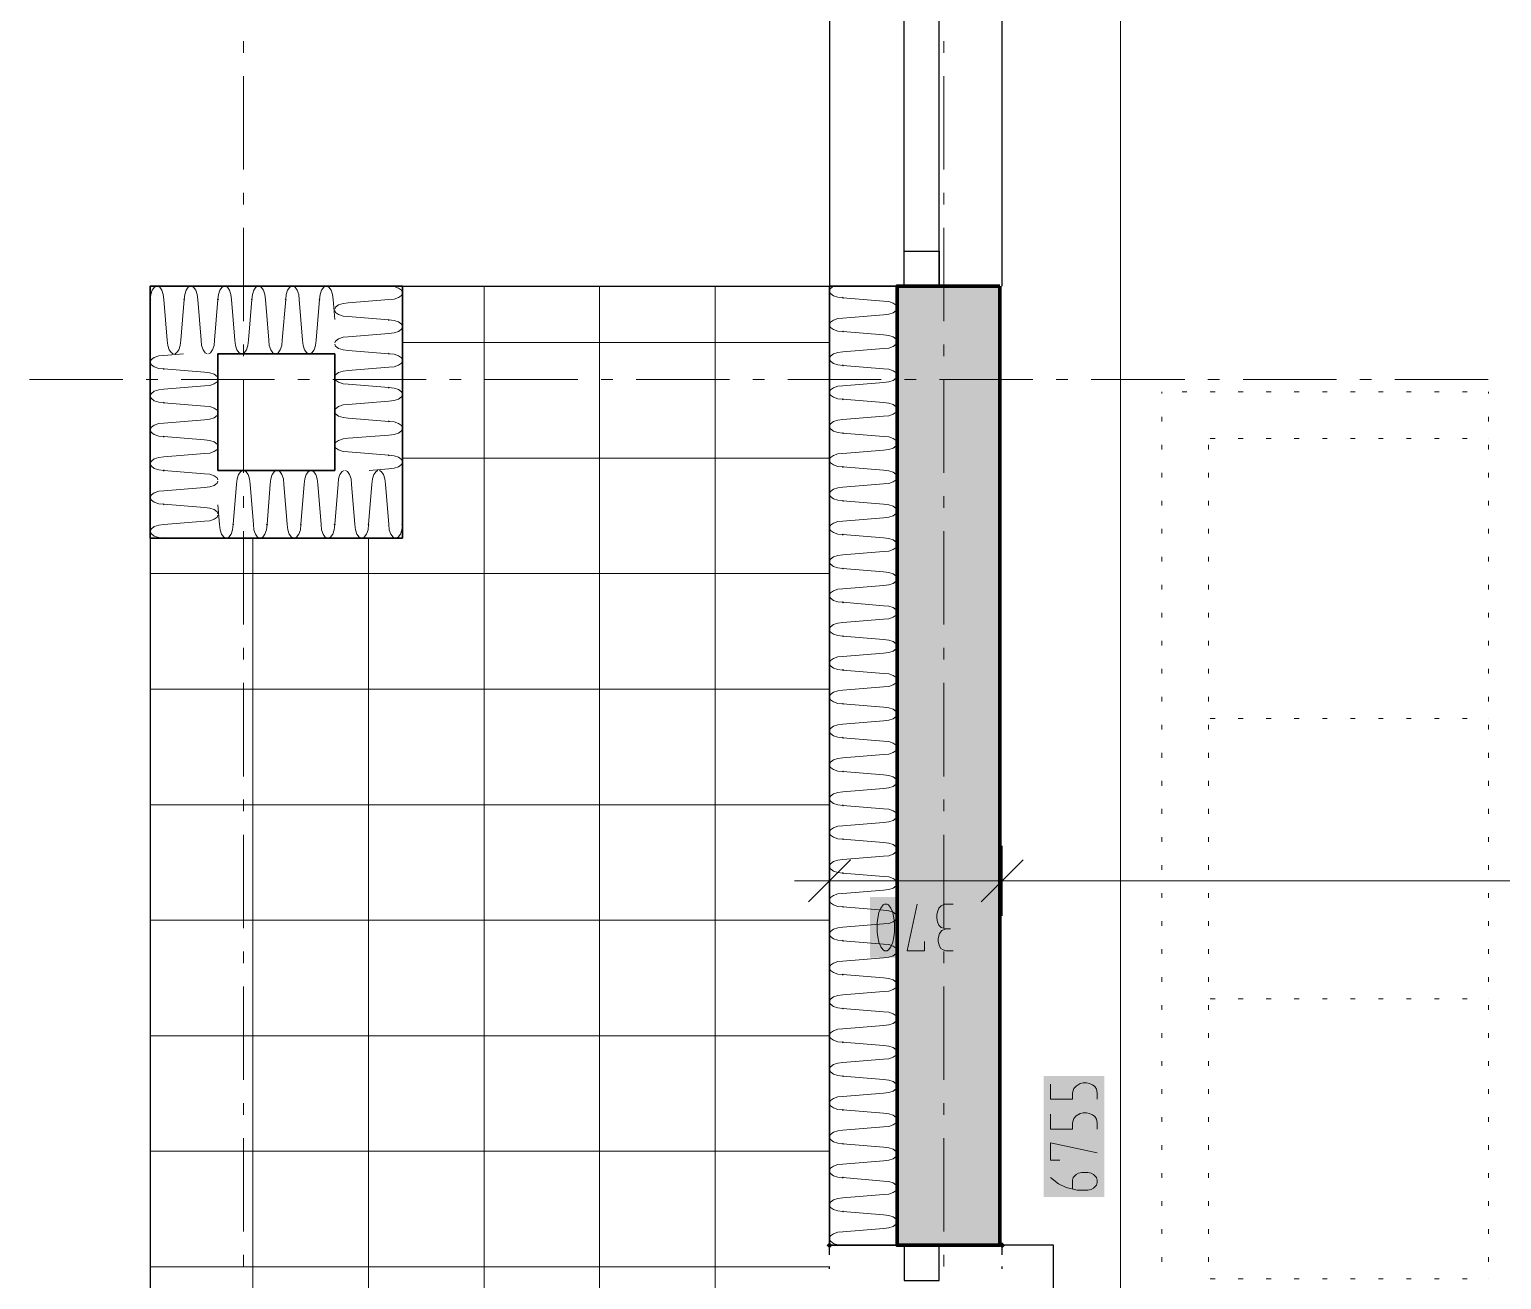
# Model space of a CAD drawing. Header units: millimetres. Extents: x 0 to 594, y 0 to 420.
# Drawn here: x 63.31 to 95.64, y 302.14 to 329.59 of the extents above; entities that cross this region are included whole.
import ezdxf

# ---------------------------------------------------------------- set-up
doc = ezdxf.new("R2010")
doc.units = ezdxf.units.MM
doc.header["$LTSCALE"] = 8
for name, color, linetype in [('PDF_Dvere', 7, 'Continuous'), ('PDF_Koty delkove', 7, 'Continuous'), ('PDF_Nabytek', 7, 'Continuous'), ('PDF_Obecne 0.25', 7, 'Continuous'), ('PDF_Okna', 7, 'Continuous'), ('PDF_Osy hlavni', 7, 'Continuous'), ('PDF_Srafy', 7, 'Continuous'), ('PDF_Steny obvodove nosne', 7, 'Continuous'), ('PDF_Steny sendvic', 7, 'Continuous'), ('PDF_Zatepleni', 7, 'Continuous')]:
    doc.layers.add(name, color=color, linetype=linetype)

msp = doc.modelspace()

# ---------------------------------------------------------------- linework, layer by layer
at = {"layer": 'PDF_Dvere', "lineweight": 25}
msp.add_lwpolyline([(82.52, 302.887), (82.52, 302.118), (83.289, 302.118), (83.289, 302.887)], close=True, dxfattribs=at)
at = {"layer": 'PDF_Koty delkove', "lineweight": 18}
for points in [[(87.275, 139.093), (87.275, 149.435), (87.275, 181.374), (87.275, 182.86), (87.275, 194.494), (87.275, 195.621), (87.275, 217.197), (87.275, 218.684), (87.275, 263.219), (87.275, 265.833), (87.275, 267.217), (87.275, 336.455), (87.275, 340.35)], [(80.88, 311.662), (80.88, 310.893), (80.88, 310.124)], [(84.672, 311.662), (84.672, 310.893), (84.672, 310.124)], [(81.341, 311.354), (80.419, 310.432)], [(85.134, 311.354), (84.211, 310.432)], [(80.88, 310.893), (80.111, 310.893)], [(156.063, 310.893), (142.567, 310.893), (139.942, 310.893), (128.081, 310.893), (121.418, 310.893), (119.932, 310.893), (84.672, 310.893), (80.88, 310.893)], [(81.927, 309.969), (81.927, 309.764), (81.941, 309.663), (81.968, 309.543), (82.009, 309.44), (82.063, 309.372), (82.091, 309.355), (82.146, 309.355), (82.174, 309.372), (82.228, 309.44), (82.269, 309.543), (82.297, 309.663), (82.311, 309.764), (82.311, 309.969), (82.297, 310.072), (82.269, 310.192), (82.228, 310.294), (82.174, 310.363), (82.146, 310.38), (82.091, 310.38), (82.063, 310.363), (82.009, 310.294), (81.968, 310.192), (81.941, 310.072), (81.927, 309.969)], [(82.968, 309.559), (82.968, 309.355), (82.584, 309.355), (82.803, 310.38)], [(83.597, 310.38), (83.405, 310.38), (83.337, 310.345), (83.282, 310.294), (83.255, 310.209), (83.241, 310.141), (83.241, 310.072), (83.255, 309.987), (83.282, 309.919), (83.337, 309.868), (83.433, 309.833)], [(83.597, 309.355), (83.433, 309.355), (83.378, 309.372), (83.323, 309.407), (83.295, 309.458), (83.268, 309.559), (83.268, 309.628), (83.295, 309.731), (83.35, 309.799), (83.433, 309.833), (83.542, 309.833)], [(85.737, 306.098), (86.215, 306.098), (86.215, 306.235), (86.25, 306.33), (86.301, 306.385), (86.386, 306.44), (86.454, 306.454), (86.522, 306.454), (86.591, 306.44), (86.659, 306.413), (86.71, 306.372), (86.745, 306.317), (86.762, 306.235), (86.762, 306.098)], [(85.737, 306.427), (85.737, 306.098)], [(85.737, 305.77), (85.737, 305.441), (86.215, 305.441), (86.215, 305.578), (86.25, 305.673), (86.301, 305.728), (86.386, 305.783), (86.454, 305.797), (86.522, 305.797), (86.591, 305.783), (86.659, 305.756), (86.71, 305.714), (86.745, 305.66), (86.762, 305.578), (86.762, 305.441)], [(85.941, 304.756), (85.737, 304.756), (85.737, 305.14), (86.762, 304.921)], [(86.215, 304.127), (86.215, 304.318), (86.232, 304.373), (86.266, 304.414), (86.301, 304.441), (86.351, 304.469), (86.42, 304.483), (86.556, 304.483), (86.625, 304.469), (86.676, 304.441), (86.71, 304.414), (86.745, 304.373), (86.762, 304.318), (86.762, 304.264), (86.745, 304.209), (86.71, 304.168), (86.676, 304.141), (86.625, 304.113), (86.556, 304.099), (86.317, 304.099), (86.079, 304.154), (85.907, 304.236), (85.737, 304.373)]]:
    msp.add_lwpolyline(points, dxfattribs=at)
at = {"layer": 'PDF_Koty delkove', "color": 7, "lineweight": 18, "true_color": 0xffffff, "transparency": 33554559}
for points in [[(83.779, 310.534), (81.774, 310.534), (83.779, 309.202), (81.774, 309.202)], [(86.916, 303.945), (86.916, 306.607), (85.583, 303.945), (85.583, 306.607)]]:
    msp.add_solid(points, dxfattribs=at)
at = {"layer": 'PDF_Nabytek', "lineweight": 13}
for points in [[(88.18, 321.628), (88.18, 321.628)], [(88.18, 321.59), (88.18, 321.628)], [(88.18, 321.628), (88.18, 321.628)], [(88.732, 321.628), (88.629, 321.628)], [(89.347, 321.628), (89.244, 321.628)], [(89.962, 321.628), (89.859, 321.628)], [(90.577, 321.628), (90.474, 321.628)], [(91.192, 321.628), (91.089, 321.628)], [(91.807, 321.628), (91.704, 321.628)], [(92.422, 321.628), (92.319, 321.628)], [(93.037, 321.628), (92.934, 321.628)], [(93.652, 321.628), (93.549, 321.628)], [(94.267, 321.628), (94.164, 321.628)], [(94.882, 321.628), (94.779, 321.628)], [(95.355, 321.59), (95.355, 321.628)], [(95.355, 321.628), (95.355, 321.628)], [(95.355, 321.628), (95.355, 321.628)], [(88.18, 320.975), (88.18, 321.078)], [(95.355, 320.975), (95.355, 321.078)], [(88.18, 320.36), (88.18, 320.463)], [(89.205, 320.603), (89.205, 320.603)], [(89.205, 320.603), (89.205, 320.603)], [(89.205, 320.36), (89.205, 320.463)], [(89.347, 320.603), (89.244, 320.603)], [(89.962, 320.603), (89.859, 320.603)], [(90.577, 320.603), (90.474, 320.603)], [(91.192, 320.603), (91.089, 320.603)], [(91.807, 320.603), (91.704, 320.603)], [(92.422, 320.603), (92.319, 320.603)], [(93.037, 320.603), (92.934, 320.603)], [(93.652, 320.603), (93.549, 320.603)], [(94.267, 320.603), (94.164, 320.603)], [(94.882, 320.603), (94.779, 320.603)], [(95.355, 320.603), (95.355, 320.603)], [(95.355, 320.36), (95.355, 320.463)], [(88.18, 319.745), (88.18, 319.848)], [(89.205, 319.745), (89.205, 319.848)], [(95.355, 319.745), (95.355, 319.848)], [(88.18, 319.13), (88.18, 319.233)], [(89.205, 319.13), (89.205, 319.233)], [(95.355, 319.13), (95.355, 319.233)], [(88.18, 318.515), (88.18, 318.618)], [(89.205, 318.515), (89.205, 318.618)], [(95.355, 318.515), (95.355, 318.618)], [(88.18, 317.9), (88.18, 318.003)], [(89.205, 317.9), (89.205, 318.003)], [(95.355, 317.9), (95.355, 318.003)], [(88.18, 317.285), (88.18, 317.388)], [(89.205, 317.285), (89.205, 317.388)], [(95.355, 317.285), (95.355, 317.388)], [(88.18, 316.67), (88.18, 316.773)], [(89.205, 316.67), (89.205, 316.773)], [(95.355, 316.67), (95.355, 316.773)], [(88.18, 316.055), (88.18, 316.158)], [(89.205, 316.055), (89.205, 316.158)], [(95.355, 316.055), (95.355, 316.158)], [(88.18, 315.44), (88.18, 315.543)], [(89.205, 315.44), (89.205, 315.543)], [(95.355, 315.44), (95.355, 315.543)], [(88.18, 314.825), (88.18, 314.928)], [(89.205, 314.825), (89.205, 314.928)], [(95.355, 314.825), (95.355, 314.928)], [(88.18, 314.21), (88.18, 314.313)], [(89.205, 314.453), (89.205, 314.453)], [(89.205, 314.21), (89.205, 314.313)], [(89.347, 314.453), (89.244, 314.453)], [(89.962, 314.453), (89.859, 314.453)], [(90.577, 314.453), (90.474, 314.453)], [(91.192, 314.453), (91.089, 314.453)], [(91.807, 314.453), (91.704, 314.453)], [(92.422, 314.453), (92.319, 314.453)], [(93.037, 314.453), (92.934, 314.453)], [(93.652, 314.453), (93.549, 314.453)], [(94.267, 314.453), (94.164, 314.453)], [(94.882, 314.453), (94.779, 314.453)], [(95.355, 314.453), (95.355, 314.453)], [(95.355, 314.21), (95.355, 314.313)], [(88.18, 313.595), (88.18, 313.698)], [(89.205, 313.595), (89.205, 313.698)], [(95.355, 313.595), (95.355, 313.698)], [(88.18, 312.98), (88.18, 313.083)], [(89.205, 312.98), (89.205, 313.083)], [(95.355, 312.98), (95.355, 313.083)], [(88.18, 312.365), (88.18, 312.468)], [(89.205, 312.365), (89.205, 312.468)], [(95.355, 312.365), (95.355, 312.468)], [(88.18, 311.75), (88.18, 311.853)], [(89.205, 311.75), (89.205, 311.853)], [(95.355, 311.75), (95.355, 311.853)], [(88.18, 311.135), (88.18, 311.238)], [(89.205, 311.135), (89.205, 311.238)], [(95.355, 311.135), (95.355, 311.238)], [(88.18, 310.52), (88.18, 310.623)], [(89.205, 310.52), (89.205, 310.623)], [(95.355, 310.52), (95.355, 310.623)], [(88.18, 309.905), (88.18, 310.008)], [(89.205, 309.905), (89.205, 310.008)], [(95.355, 309.905), (95.355, 310.008)], [(88.18, 309.29), (88.18, 309.393)], [(89.205, 309.29), (89.205, 309.393)], [(95.355, 309.29), (95.355, 309.393)], [(88.18, 308.675), (88.18, 308.778)], [(89.205, 308.675), (89.205, 308.778)], [(95.355, 308.675), (95.355, 308.778)], [(88.18, 308.06), (88.18, 308.163)], [(89.205, 308.303), (89.205, 308.303)], [(89.205, 308.06), (89.205, 308.163)], [(89.347, 308.303), (89.244, 308.303)], [(89.962, 308.303), (89.859, 308.303)], [(90.577, 308.303), (90.474, 308.303)], [(91.192, 308.303), (91.089, 308.303)], [(91.807, 308.303), (91.704, 308.303)], [(92.422, 308.303), (92.319, 308.303)], [(93.037, 308.303), (92.934, 308.303)], [(93.652, 308.303), (93.549, 308.303)], [(94.267, 308.303), (94.164, 308.303)], [(94.882, 308.303), (94.779, 308.303)], [(95.355, 308.303), (95.355, 308.303)], [(95.355, 308.06), (95.355, 308.163)], [(88.18, 307.445), (88.18, 307.548)], [(89.205, 307.445), (89.205, 307.548)], [(95.355, 307.445), (95.355, 307.548)], [(88.18, 306.83), (88.18, 306.933)], [(89.205, 306.83), (89.205, 306.933)], [(95.355, 306.83), (95.355, 306.933)], [(88.18, 306.215), (88.18, 306.318)], [(89.205, 306.215), (89.205, 306.318)], [(95.355, 306.215), (95.355, 306.318)], [(88.18, 305.6), (88.18, 305.703)], [(89.205, 305.6), (89.205, 305.703)], [(95.355, 305.6), (95.355, 305.703)], [(88.18, 304.985), (88.18, 305.088)], [(89.205, 304.985), (89.205, 305.088)], [(95.355, 304.985), (95.355, 305.088)], [(88.18, 304.37), (88.18, 304.473)], [(89.205, 304.37), (89.205, 304.473)], [(95.355, 304.37), (95.355, 304.473)], [(88.18, 303.755), (88.18, 303.858)], [(89.205, 303.755), (89.205, 303.858)], [(95.355, 303.755), (95.355, 303.858)], [(88.18, 303.14), (88.18, 303.243)], [(89.205, 303.14), (89.205, 303.243)], [(95.355, 303.14), (95.355, 303.243)], [(88.18, 302.525), (88.18, 302.628)], [(89.205, 302.525), (89.205, 302.628)], [(95.355, 302.525), (95.355, 302.628)], [(89.205, 302.153), (89.205, 302.153)], [(89.205, 302.153), (89.205, 302.153)], [(89.347, 302.153), (89.244, 302.153)], [(89.962, 302.153), (89.859, 302.153)], [(90.577, 302.153), (90.474, 302.153)], [(91.192, 302.153), (91.089, 302.153)], [(91.807, 302.153), (91.704, 302.153)], [(92.422, 302.153), (92.319, 302.153)], [(93.037, 302.153), (92.934, 302.153)], [(93.652, 302.153), (93.549, 302.153)], [(94.267, 302.153), (94.164, 302.153)], [(94.882, 302.153), (94.779, 302.153)], [(95.355, 302.153), (95.355, 302.153)]]:
    msp.add_lwpolyline(points, dxfattribs=at)
at = {"layer": 'PDF_Obecne 0.25', "lineweight": 25}
for points in [[(71.501, 323.95), (80.88, 323.95)], [(65.966, 318.415), (65.966, 267.114)], [(84.672, 292.637), (85.8, 292.637), (85.8, 302.887), (84.672, 302.887)]]:
    msp.add_lwpolyline(points, dxfattribs=at)
at = {"layer": 'PDF_Okna', "lineweight": 25}
for points in [[(80.88, 334.2), (80.88, 323.95)], [(82.52, 323.95), (82.52, 334.2)], [(83.289, 323.95), (83.289, 334.2)], [(84.672, 323.95), (84.672, 334.2)]]:
    msp.add_lwpolyline(points, dxfattribs=at)
msp.add_lwpolyline([(82.52, 323.95), (82.52, 324.719), (83.289, 324.719), (83.289, 323.95)], close=True, dxfattribs=at)
at = {"layer": 'PDF_Osy hlavni', "lineweight": 18}
for points in [[(68.016, 329.073), (68.016, 329.329)], [(83.391, 329.329), (83.391, 329.073), (83.391, 329.329)], [(68.016, 326.51), (68.016, 328.56)], [(83.391, 328.56), (83.391, 326.51), (83.391, 328.56)], [(68.016, 325.742), (68.016, 325.998)], [(83.391, 325.998), (83.391, 325.742), (83.391, 325.998)], [(68.016, 323.179), (68.016, 325.229)], [(83.391, 325.229), (83.391, 323.179), (83.391, 325.229)], [(68.016, 322.41), (68.016, 322.667)], [(83.391, 322.667), (83.391, 322.41), (83.391, 322.667)], [(65.362, 321.9), (63.312, 321.9)], [(66.131, 321.9), (65.875, 321.9)], [(68.693, 321.9), (66.643, 321.9)], [(68.016, 319.848), (68.016, 321.898)], [(69.462, 321.9), (69.206, 321.9)], [(72.025, 321.9), (69.975, 321.9)], [(72.793, 321.9), (72.537, 321.9)], [(75.356, 321.9), (73.306, 321.9)], [(76.125, 321.9), (75.868, 321.9)], [(78.687, 321.9), (76.637, 321.9)], [(79.456, 321.9), (79.2, 321.9)], [(82.018, 321.9), (79.968, 321.9)], [(82.787, 321.9), (82.531, 321.9)], [(85.349, 321.9), (83.299, 321.9)], [(83.391, 321.898), (83.391, 319.848), (83.391, 321.898)], [(86.118, 321.9), (85.862, 321.9)], [(88.681, 321.9), (86.631, 321.9)], [(89.449, 321.9), (89.193, 321.9)], [(92.012, 321.9), (89.962, 321.9)], [(92.781, 321.9), (92.524, 321.9)], [(95.343, 321.9), (93.293, 321.9)], [(68.016, 319.079), (68.016, 319.335)], [(83.391, 319.335), (83.391, 319.079), (83.391, 319.335)], [(68.016, 316.517), (68.016, 318.567)], [(83.391, 318.567), (83.391, 316.517), (83.391, 318.567)], [(68.016, 315.748), (68.016, 316.004)], [(83.391, 316.004), (83.391, 315.748), (83.391, 316.004)], [(68.016, 313.185), (68.016, 315.235)], [(83.391, 315.235), (83.391, 313.185), (83.391, 315.235)], [(68.016, 312.417), (68.016, 312.673)], [(83.391, 312.673), (83.391, 312.417), (83.391, 312.673)], [(68.016, 309.854), (68.016, 311.904)], [(83.391, 311.904), (83.391, 309.854), (83.391, 311.904)], [(68.016, 309.085), (68.016, 309.342)], [(83.391, 309.342), (83.391, 309.085), (83.391, 309.342)], [(68.016, 306.523), (68.016, 308.573)], [(83.391, 308.573), (83.391, 306.523), (83.391, 308.573)], [(68.016, 305.754), (68.016, 306.01)], [(83.391, 306.01), (83.391, 305.754), (83.391, 306.01)], [(68.016, 303.192), (68.016, 305.242)], [(83.391, 305.242), (83.391, 303.192), (83.391, 305.242)], [(68.016, 302.423), (68.016, 302.679)], [(83.391, 302.423), (83.391, 302.679), (83.391, 302.423)]]:
    msp.add_lwpolyline(points, dxfattribs=at)
at = {"layer": 'PDF_Srafy', "lineweight": 9}
for points in [[(73.295, 323.95), (73.295, 322.71), (73.295, 317.637), (73.295, 312.563), (73.295, 307.49), (73.295, 302.417), (73.295, 297.343), (73.295, 292.27), (73.295, 287.196), (73.295, 282.123), (73.295, 277.049), (73.295, 271.976)], [(75.831, 323.95), (75.831, 320.174), (75.831, 315.1), (75.831, 310.027), (75.831, 304.953), (75.831, 299.88), (75.831, 294.806), (75.831, 289.733), (75.831, 284.66), (75.831, 279.586), (75.831, 274.513), (75.831, 269.439), (75.831, 267.114)], [(78.368, 323.95), (78.368, 322.71), (78.368, 317.637)], [(80.88, 322.71), (78.368, 322.71), (73.295, 322.71), (71.501, 322.71)], [(80.88, 320.174), (75.831, 320.174), (71.501, 320.174)], [(68.221, 318.415), (68.221, 317.637), (68.221, 312.563), (68.221, 307.49), (68.221, 302.417), (68.221, 297.343), (68.221, 292.27), (68.221, 287.196), (68.221, 282.123), (68.221, 277.049)], [(70.758, 318.415), (70.758, 315.1), (70.758, 310.027), (70.758, 304.953), (70.758, 299.88), (70.758, 294.806), (70.758, 289.733), (70.758, 284.66), (70.758, 279.586), (70.758, 274.513)], [(80.88, 317.637), (78.368, 317.637), (73.295, 317.637), (68.221, 317.637), (65.966, 317.637)], [(78.368, 317.637), (78.368, 312.563), (78.368, 307.49), (78.368, 302.417), (78.368, 297.343), (78.368, 292.27), (78.368, 287.196), (78.368, 282.123), (78.368, 277.049), (78.368, 271.976), (78.368, 267.114)], [(80.88, 315.1), (75.831, 315.1), (70.758, 315.1), (65.966, 315.1)], [(68.221, 312.563), (65.966, 312.563)], [(80.88, 312.563), (78.368, 312.563), (73.295, 312.563), (68.221, 312.563)], [(80.88, 310.027), (75.831, 310.027), (70.758, 310.027), (65.966, 310.027)], [(68.221, 307.49), (65.966, 307.49)], [(80.88, 307.49), (78.368, 307.49), (73.295, 307.49), (68.221, 307.49)], [(70.758, 304.953), (65.966, 304.953)], [(80.88, 304.953), (75.831, 304.953), (70.758, 304.953)], [(73.295, 302.417), (68.221, 302.417), (65.966, 302.417)], [(80.88, 302.417), (78.368, 302.417), (73.295, 302.417)]]:
    msp.add_lwpolyline(points, dxfattribs=at)
at = {"layer": 'PDF_Steny obvodove nosne', "lineweight": 70}
msp.add_lwpolyline([(84.621, 323.95), (83.289, 323.95), (82.52, 323.95), (82.366, 323.95), (82.366, 302.887), (82.52, 302.887), (83.289, 302.887), (84.621, 302.887), (84.621, 323.95)], dxfattribs=at)
at = {"layer": 'PDF_Steny obvodove nosne', "color": 9, "lineweight": 9, "true_color": 0xc0c0c0, "transparency": 33554559}
msp.add_solid([(84.621, 302.887), (84.621, 323.95), (82.366, 302.887), (82.366, 323.95)], dxfattribs=at)
at = {"layer": 'PDF_Steny sendvic', "lineweight": 25}
for points in [[(80.88, 302.679), (80.88, 302.887)], [(84.672, 302.679), (84.672, 302.887)], [(80.88, 302.372), (80.88, 302.423)], [(84.672, 302.372), (84.672, 302.423)]]:
    msp.add_lwpolyline(points, dxfattribs=at)
at = {"layer": 'PDF_Steny sendvic', "lineweight": 25, "transparency": 33554559}
for points in [[(80.88, 302.823), (80.816, 302.887), (80.944, 302.887), (80.88, 302.951)], [(84.672, 302.823), (84.608, 302.887), (84.736, 302.887), (84.672, 302.951)]]:
    msp.add_solid(points, dxfattribs=at)
at = {"layer": 'PDF_Zatepleni', "lineweight": 9}
for points in [[(66.115, 323.95), (66.058, 323.928), (66.01, 323.863), (65.978, 323.767), (65.966, 323.653)], [(66.471, 322.464), (66.429, 322.485), (66.381, 322.55), (66.348, 322.647), (66.337, 322.761), (66.263, 323.653), (66.252, 323.767), (66.22, 323.863), (66.172, 323.928), (66.115, 323.95)], [(66.502, 322.464), (66.544, 322.485), (66.592, 322.55), (66.624, 322.647), (66.636, 322.761), (66.709, 323.653), (66.721, 323.767), (66.753, 323.863), (66.801, 323.928), (66.858, 323.95)], [(67.007, 323.653), (66.995, 323.767), (66.963, 323.863), (66.915, 323.928), (66.858, 323.95)], [(67.379, 322.761), (67.452, 323.653), (67.464, 323.767), (67.496, 323.863), (67.544, 323.928), (67.601, 323.95)], [(67.75, 323.653), (67.738, 323.767), (67.706, 323.863), (67.658, 323.928), (67.601, 323.95)], [(68.122, 322.761), (68.196, 323.653), (68.207, 323.767), (68.239, 323.863), (68.287, 323.928), (68.344, 323.95)], [(68.493, 323.653), (68.482, 323.767), (68.449, 323.863), (68.401, 323.928), (68.344, 323.95)], [(68.865, 322.761), (68.939, 323.653), (68.95, 323.767), (68.982, 323.863), (69.03, 323.928), (69.087, 323.95)], [(69.236, 323.653), (69.225, 323.767), (69.192, 323.863), (69.144, 323.928), (69.087, 323.95)], [(69.608, 322.761), (69.682, 323.653), (69.693, 323.767), (69.725, 323.863), (69.774, 323.928), (69.83, 323.95)], [(69.979, 323.653), (69.968, 323.767), (69.936, 323.863), (69.887, 323.928), (69.83, 323.95)], [(70.015, 323.446), (70.036, 323.487), (70.101, 323.536), (70.198, 323.568), (70.312, 323.579), (71.204, 323.653), (71.318, 323.664), (71.414, 323.696), (71.479, 323.745), (71.501, 323.802), (71.479, 323.858), (71.414, 323.907), (71.318, 323.939), (71.204, 323.95)], [(80.974, 323.95), (80.967, 323.948), (80.902, 323.899), (80.88, 323.843)], [(67.007, 323.653), (67.08, 322.761)], [(67.75, 323.653), (67.823, 322.761)], [(68.493, 323.653), (68.566, 322.761)], [(69.236, 323.653), (69.31, 322.761)], [(69.979, 323.653), (70.015, 323.218)], [(80.88, 323.843), (80.902, 323.786), (80.967, 323.737), (81.063, 323.705), (81.177, 323.694)], [(82.069, 323.62), (81.177, 323.694)], [(82.069, 323.62), (82.069, 323.62)], [(82.366, 323.487), (82.345, 323.528), (82.28, 323.577), (82.183, 323.609), (82.069, 323.62)], [(70.015, 322.702), (70.036, 322.744), (70.101, 322.792), (70.198, 322.825), (70.312, 322.836), (71.204, 322.91), (71.318, 322.921), (71.414, 322.953), (71.479, 323.002), (71.501, 323.058), (71.479, 323.115), (71.414, 323.164), (71.318, 323.196), (71.204, 323.207), (70.312, 323.281), (70.198, 323.292), (70.101, 323.324), (70.036, 323.373), (70.015, 323.414)], [(70.312, 323.281), (70.312, 323.281)], [(81.177, 323.248), (82.069, 323.322)], [(82.069, 323.322), (82.183, 323.333), (82.28, 323.365), (82.345, 323.414), (82.366, 323.455)], [(81.177, 323.248), (81.063, 323.237), (80.967, 323.205), (80.902, 323.156), (80.88, 323.099)], [(80.88, 323.099), (80.902, 323.043), (80.967, 322.994), (81.063, 322.962), (81.177, 322.951)], [(66.636, 322.761), (66.636, 322.761)], [(67.08, 322.761), (67.092, 322.647), (67.124, 322.55), (67.172, 322.485), (67.214, 322.464)], [(67.335, 322.55), (67.368, 322.647), (67.379, 322.761)], [(67.379, 322.761), (67.379, 322.761)], [(67.823, 322.761), (67.835, 322.647), (67.867, 322.55), (67.915, 322.485), (67.957, 322.464)], [(67.988, 322.464), (68.03, 322.485), (68.078, 322.55), (68.111, 322.647), (68.122, 322.761)], [(68.122, 322.761), (68.122, 322.761)], [(68.566, 322.761), (68.578, 322.647), (68.61, 322.55), (68.659, 322.485), (68.7, 322.464)], [(68.731, 322.464), (68.773, 322.485), (68.821, 322.55), (68.854, 322.647), (68.865, 322.761)], [(68.865, 322.761), (68.865, 322.761)], [(69.31, 322.761), (69.321, 322.647), (69.353, 322.55), (69.402, 322.485), (69.443, 322.464)], [(69.475, 322.464), (69.516, 322.485), (69.565, 322.55), (69.597, 322.647), (69.608, 322.761)], [(69.608, 322.761), (69.608, 322.761)], [(70.015, 322.671), (70.036, 322.63), (70.101, 322.581), (70.198, 322.549), (70.312, 322.538), (71.204, 322.464), (71.318, 322.453), (71.414, 322.42), (71.479, 322.372), (71.501, 322.315), (71.479, 322.258), (71.414, 322.21), (71.318, 322.178), (71.204, 322.167), (70.312, 322.093), (70.198, 322.082), (70.101, 322.049), (70.036, 322.001), (70.015, 321.959)], [(82.069, 322.877), (81.177, 322.951)], [(82.069, 322.877), (82.069, 322.877)], [(82.366, 322.744), (82.345, 322.785), (82.28, 322.834), (82.183, 322.866), (82.069, 322.877)], [(82.069, 322.579), (82.183, 322.59), (82.28, 322.622), (82.345, 322.671), (82.366, 322.712)], [(66.698, 322.464), (66.263, 322.428), (66.15, 322.417), (66.053, 322.385), (65.989, 322.336), (65.966, 322.279), (65.989, 322.223), (66.053, 322.174), (66.15, 322.142), (66.263, 322.131), (67.155, 322.057)], [(67.245, 322.464), (67.287, 322.485), (67.335, 322.55)], [(70.312, 322.538), (70.312, 322.538)], [(81.177, 322.505), (81.063, 322.494), (80.967, 322.461), (80.902, 322.413), (80.88, 322.356)], [(80.88, 322.356), (80.902, 322.299), (80.967, 322.251), (81.063, 322.219), (81.177, 322.208)], [(81.177, 322.505), (82.069, 322.579)], [(67.155, 322.057), (67.155, 322.057)], [(67.452, 321.923), (67.431, 321.965), (67.366, 322.013), (67.27, 322.046), (67.155, 322.057)], [(82.069, 322.134), (81.177, 322.208)], [(82.069, 322.134), (82.069, 322.134)], [(82.345, 322.042), (82.28, 322.09), (82.183, 322.123), (82.069, 322.134)], [(82.366, 322), (82.345, 322.042)], [(67.452, 321.892), (67.431, 321.851), (67.366, 321.802), (67.27, 321.77), (67.155, 321.758), (66.263, 321.685), (66.15, 321.674), (66.053, 321.641), (65.989, 321.593), (65.966, 321.536), (65.989, 321.479), (66.053, 321.431), (66.15, 321.399), (66.263, 321.388), (67.155, 321.314)], [(70.015, 321.216), (70.036, 321.258), (70.101, 321.306), (70.198, 321.339), (70.312, 321.35), (71.204, 321.424), (71.318, 321.435), (71.414, 321.467), (71.479, 321.515), (71.501, 321.572), (71.479, 321.629), (71.414, 321.677), (71.318, 321.71), (71.204, 321.721), (70.312, 321.794), (70.198, 321.806), (70.101, 321.838), (70.036, 321.887), (70.015, 321.928)], [(70.312, 321.794), (70.312, 321.794)], [(81.177, 321.762), (81.063, 321.751), (80.967, 321.718), (80.902, 321.67), (80.88, 321.613)], [(81.177, 321.762), (82.069, 321.835)], [(82.069, 321.835), (82.183, 321.847), (82.28, 321.879), (82.345, 321.928), (82.366, 321.969)], [(80.88, 321.613), (80.902, 321.556), (80.967, 321.508)], [(80.967, 321.508), (81.063, 321.476), (81.177, 321.465)], [(82.069, 321.391), (81.177, 321.465)], [(82.069, 321.391), (82.069, 321.391)], [(82.366, 321.257), (82.345, 321.299), (82.28, 321.347), (82.183, 321.38), (82.069, 321.391)], [(67.452, 321.149), (67.431, 321.108), (67.366, 321.059), (67.27, 321.027), (67.155, 321.015), (66.263, 320.942), (66.15, 320.931), (66.053, 320.898), (65.989, 320.85), (65.966, 320.793), (65.989, 320.736), (66.053, 320.688), (66.15, 320.656), (66.263, 320.645), (67.155, 320.571)], [(67.155, 321.314), (67.155, 321.314)], [(67.452, 321.18), (67.431, 321.222), (67.366, 321.27), (67.27, 321.303), (67.155, 321.314)], [(70.015, 320.473), (70.036, 320.515), (70.101, 320.563), (70.198, 320.595), (70.312, 320.607), (71.204, 320.68), (71.318, 320.692), (71.414, 320.724), (71.479, 320.772), (71.501, 320.829), (71.479, 320.886), (71.414, 320.934), (71.318, 320.966), (71.204, 320.978), (70.312, 321.051), (70.198, 321.063), (70.101, 321.095), (70.036, 321.143), (70.015, 321.185)], [(70.312, 321.051), (70.312, 321.051)], [(81.177, 321.019), (81.063, 321.007), (80.967, 320.975), (80.902, 320.927), (80.88, 320.87)], [(81.177, 321.019), (82.069, 321.092)], [(82.069, 321.092), (82.183, 321.104), (82.28, 321.136), (82.345, 321.184), (82.366, 321.226)], [(80.88, 320.87), (80.902, 320.813), (80.967, 320.765), (81.063, 320.733), (81.177, 320.721)], [(82.069, 320.648), (81.177, 320.721)], [(67.452, 320.406), (67.431, 320.364), (67.366, 320.316), (67.27, 320.284), (67.155, 320.272), (66.263, 320.199), (66.15, 320.187), (66.053, 320.155), (65.989, 320.107), (65.966, 320.05), (65.966, 320.05), (65.989, 319.993), (66.053, 319.945), (66.15, 319.913), (66.263, 319.901), (67.155, 319.828)], [(67.155, 320.571), (67.155, 320.571)], [(67.452, 320.437), (67.431, 320.479), (67.366, 320.527), (67.27, 320.56), (67.155, 320.571)], [(70.769, 319.901), (71.204, 319.937), (71.318, 319.949), (71.414, 319.981), (71.479, 320.029), (71.501, 320.086), (71.479, 320.143), (71.414, 320.191), (71.318, 320.223), (71.204, 320.235), (70.312, 320.308), (70.198, 320.32), (70.101, 320.352), (70.036, 320.4), (70.015, 320.442)], [(82.069, 320.648), (82.069, 320.648)], [(82.366, 320.514), (82.345, 320.556), (82.28, 320.604), (82.183, 320.637), (82.069, 320.648)], [(82.069, 320.349), (82.183, 320.361), (82.28, 320.393), (82.345, 320.441), (82.366, 320.483)], [(70.312, 320.308), (70.312, 320.308)], [(81.177, 320.276), (81.063, 320.264), (80.967, 320.232), (80.902, 320.184), (80.88, 320.127)], [(80.88, 320.127), (80.902, 320.07), (80.967, 320.022), (81.063, 319.99), (81.177, 319.978)], [(81.177, 320.276), (82.069, 320.349)], [(67.155, 319.828), (67.155, 319.828)], [(67.452, 319.694), (67.431, 319.736), (67.366, 319.784), (67.27, 319.817), (67.155, 319.828)], [(67.993, 319.901), (67.951, 319.88), (67.903, 319.815), (67.871, 319.719), (67.859, 319.604)], [(68.158, 319.604), (68.147, 319.719), (68.114, 319.815), (68.066, 319.88), (68.024, 319.901)], [(68.736, 319.901), (68.694, 319.88), (68.646, 319.815), (68.614, 319.719), (68.602, 319.604)], [(68.901, 319.604), (68.89, 319.719), (68.857, 319.815), (68.809, 319.88), (68.767, 319.901)], [(69.479, 319.901), (69.438, 319.88), (69.389, 319.815), (69.357, 319.719), (69.345, 319.604)], [(69.644, 319.604), (69.633, 319.719), (69.6, 319.815), (69.552, 319.88), (69.51, 319.901)], [(70.181, 319.88), (70.132, 319.815), (70.1, 319.719), (70.089, 319.604)], [(70.222, 319.901), (70.181, 319.88)], [(70.387, 319.604), (70.376, 319.719), (70.343, 319.815), (70.295, 319.88), (70.253, 319.901)], [(70.965, 319.901), (70.924, 319.88), (70.875, 319.815), (70.843, 319.719), (70.832, 319.604), (70.758, 318.712), (70.747, 318.599), (70.715, 318.502), (70.666, 318.438), (70.609, 318.415)], [(70.997, 319.901), (71.038, 319.88), (71.087, 319.815), (71.119, 319.719), (71.13, 319.604), (71.204, 318.712), (71.215, 318.599), (71.247, 318.502), (71.296, 318.438), (71.353, 318.415)], [(82.069, 319.905), (81.177, 319.978)], [(82.069, 319.905), (82.069, 319.905)], [(82.366, 319.771), (82.345, 319.813), (82.28, 319.861), (82.183, 319.893), (82.069, 319.905)], [(82.069, 319.606), (82.183, 319.617), (82.28, 319.65), (82.345, 319.698), (82.366, 319.74)], [(67.452, 319.663), (67.431, 319.621), (67.366, 319.573), (67.27, 319.541), (67.155, 319.529), (66.263, 319.456), (66.15, 319.444), (66.053, 319.412), (65.989, 319.364), (65.966, 319.307), (65.989, 319.25), (66.053, 319.202), (66.15, 319.17), (66.263, 319.158), (67.155, 319.085)], [(67.859, 319.604), (67.786, 318.712), (67.774, 318.599), (67.742, 318.502), (67.694, 318.438), (67.637, 318.415)], [(67.859, 319.604), (67.859, 319.604)], [(68.231, 318.712), (68.158, 319.604)], [(68.602, 319.604), (68.529, 318.712), (68.517, 318.599), (68.485, 318.502), (68.437, 318.438), (68.38, 318.415)], [(68.602, 319.604), (68.602, 319.604)], [(68.975, 318.712), (68.901, 319.604)], [(69.345, 319.604), (69.272, 318.712), (69.261, 318.599), (69.228, 318.502), (69.18, 318.438), (69.123, 318.415)], [(69.345, 319.604), (69.345, 319.604)], [(69.718, 318.712), (69.644, 319.604)], [(70.089, 319.604), (70.015, 318.712), (70.004, 318.599), (69.971, 318.502), (69.923, 318.438), (69.866, 318.415)], [(70.089, 319.604), (70.089, 319.604)], [(70.461, 318.712), (70.387, 319.604)], [(70.832, 319.604), (70.832, 319.604)], [(81.177, 319.532), (81.063, 319.521), (80.967, 319.489), (80.902, 319.441), (80.88, 319.384)], [(81.177, 319.532), (82.069, 319.606)], [(67.155, 319.085), (67.155, 319.085)], [(67.27, 319.073), (67.155, 319.085)], [(67.452, 318.951), (67.431, 318.993), (67.366, 319.041), (67.27, 319.073)], [(67.488, 318.712), (67.452, 319.147)], [(80.88, 319.384), (80.88, 319.384)], [(80.88, 319.384), (80.902, 319.327), (80.967, 319.279), (81.063, 319.247), (81.177, 319.235)], [(82.069, 319.162), (81.177, 319.235)], [(82.069, 319.162), (82.069, 319.162)], [(82.366, 319.028), (82.345, 319.069), (82.28, 319.118), (82.183, 319.15), (82.069, 319.162)], [(67.452, 318.92), (67.431, 318.878), (67.366, 318.83), (67.27, 318.797), (67.155, 318.786), (66.263, 318.712), (66.15, 318.701), (66.053, 318.669), (65.989, 318.621), (65.966, 318.564), (65.989, 318.507), (66.053, 318.459), (66.15, 318.427), (66.263, 318.415)], [(81.177, 318.789), (81.063, 318.778), (80.967, 318.746), (80.902, 318.698), (80.88, 318.641)], [(81.177, 318.789), (82.069, 318.863)], [(82.069, 318.863), (82.183, 318.874), (82.28, 318.907)], [(82.28, 318.907), (82.345, 318.955), (82.366, 318.997)], [(67.488, 318.712), (67.5, 318.599), (67.532, 318.502), (67.58, 318.438), (67.637, 318.415)], [(68.231, 318.712), (68.243, 318.599), (68.275, 318.502), (68.323, 318.438), (68.38, 318.415)], [(68.975, 318.712), (68.986, 318.599), (69.018, 318.502), (69.066, 318.438), (69.123, 318.415)], [(69.718, 318.712), (69.729, 318.599), (69.761, 318.502), (69.809, 318.438), (69.866, 318.415)], [(70.461, 318.712), (70.472, 318.599), (70.504, 318.502), (70.553, 318.438), (70.609, 318.415)], [(71.353, 318.415), (71.409, 318.438), (71.458, 318.502), (71.49, 318.599), (71.501, 318.712)], [(80.88, 318.641), (80.902, 318.584), (80.967, 318.536), (81.063, 318.503), (81.177, 318.492)], [(82.069, 318.419), (81.177, 318.492)], [(81.177, 318.046), (82.069, 318.12)], [(82.069, 318.419), (82.069, 318.419)], [(82.366, 318.285), (82.345, 318.326), (82.28, 318.375), (82.183, 318.407), (82.069, 318.419)], [(82.069, 318.12), (82.183, 318.131), (82.28, 318.164), (82.345, 318.212), (82.366, 318.254)], [(81.177, 318.046), (81.063, 318.035), (80.967, 318.003), (80.902, 317.955), (80.88, 317.898)], [(80.88, 317.898), (80.902, 317.841), (80.967, 317.793), (81.063, 317.76), (81.177, 317.749)], [(82.069, 317.675), (81.177, 317.749)], [(82.069, 317.675), (82.069, 317.675)], [(82.366, 317.542), (82.345, 317.583), (82.28, 317.632), (82.183, 317.664), (82.069, 317.675)], [(82.069, 317.377), (82.183, 317.388), (82.28, 317.42), (82.345, 317.469), (82.366, 317.51)], [(82.069, 317.377), (81.177, 317.303), (81.063, 317.292), (80.967, 317.26), (80.902, 317.211), (80.88, 317.154)], [(80.88, 317.154), (80.902, 317.098), (80.967, 317.049), (81.063, 317.017), (81.177, 317.006)], [(82.069, 316.932), (81.177, 317.006)], [(82.069, 316.932), (82.069, 316.932)], [(82.366, 316.799), (82.345, 316.84), (82.28, 316.889), (82.183, 316.921), (82.069, 316.932)], [(82.069, 316.634), (81.177, 316.56), (81.063, 316.549), (80.967, 316.516), (80.902, 316.468), (80.88, 316.411)], [(82.069, 316.634), (82.183, 316.645), (82.28, 316.677), (82.345, 316.726), (82.366, 316.767)], [(80.88, 316.411), (80.902, 316.354), (80.967, 316.306), (81.063, 316.274), (81.177, 316.263)], [(82.069, 316.189), (81.177, 316.263)], [(82.069, 316.189), (82.069, 316.189)], [(82.366, 316.055), (82.345, 316.097), (82.28, 316.145), (82.183, 316.178), (82.069, 316.189)], [(82.069, 315.89), (81.177, 315.817), (81.063, 315.806), (80.967, 315.773), (80.902, 315.725), (80.88, 315.668)], [(82.069, 315.89), (82.183, 315.902), (82.28, 315.934), (82.345, 315.983), (82.366, 316.024)], [(80.88, 315.668), (80.902, 315.611), (80.967, 315.563), (81.063, 315.531), (81.177, 315.52)], [(82.069, 315.446), (81.177, 315.52)], [(82.069, 315.446), (82.069, 315.446)], [(82.366, 315.312), (82.345, 315.354), (82.28, 315.402), (82.183, 315.435), (82.069, 315.446)], [(82.069, 315.147), (82.183, 315.159), (82.28, 315.191), (82.345, 315.24), (82.366, 315.281)], [(81.177, 315.074), (81.063, 315.062), (80.967, 315.03), (80.902, 314.982), (80.88, 314.925)], [(80.88, 314.925), (80.902, 314.868), (80.967, 314.82), (81.063, 314.788)], [(81.177, 315.074), (82.069, 315.147)], [(81.063, 314.788), (81.177, 314.777)], [(82.069, 314.703), (81.177, 314.777)], [(82.069, 314.703), (82.069, 314.703)], [(82.366, 314.569), (82.345, 314.611), (82.28, 314.659), (82.183, 314.692), (82.069, 314.703)], [(82.069, 314.404), (81.177, 314.331), (81.063, 314.319), (80.967, 314.287), (80.902, 314.239), (80.88, 314.182)], [(82.069, 314.404), (82.183, 314.416), (82.28, 314.448), (82.345, 314.496), (82.366, 314.538)], [(80.88, 314.182), (80.902, 314.125), (80.967, 314.077), (81.063, 314.045), (81.177, 314.033)], [(82.069, 313.96), (81.177, 314.033)], [(82.069, 313.96), (82.069, 313.96)], [(82.366, 313.826), (82.345, 313.868), (82.28, 313.916), (82.183, 313.948), (82.069, 313.96)], [(82.069, 313.661), (81.177, 313.588), (81.063, 313.576), (80.967, 313.544), (80.902, 313.496), (80.88, 313.439)], [(82.069, 313.661), (82.183, 313.672), (82.28, 313.705), (82.345, 313.753), (82.366, 313.795)], [(80.88, 313.439), (80.902, 313.382), (80.967, 313.334), (81.063, 313.302), (81.177, 313.29)], [(82.069, 313.217), (81.177, 313.29)], [(82.069, 313.217), (82.069, 313.217)], [(82.366, 313.083), (82.345, 313.125), (82.28, 313.173), (82.183, 313.205), (82.069, 313.217)], [(82.069, 312.918), (82.183, 312.929), (82.28, 312.962), (82.345, 313.01), (82.366, 313.052)], [(81.177, 312.844), (81.063, 312.833), (80.967, 312.801), (80.902, 312.753), (80.88, 312.696)], [(80.88, 312.696), (80.902, 312.639), (80.967, 312.591), (81.063, 312.558), (81.177, 312.547)], [(81.177, 312.844), (82.069, 312.918)], [(82.069, 312.474), (81.177, 312.547)], [(82.069, 312.474), (82.069, 312.474)], [(82.183, 312.462), (82.069, 312.474)], [(82.069, 312.175), (82.183, 312.186), (82.28, 312.219), (82.345, 312.267), (82.366, 312.309)], [(82.366, 312.34), (82.345, 312.381), (82.28, 312.43), (82.183, 312.462)], [(81.177, 312.101), (81.063, 312.09), (80.967, 312.058), (80.902, 312.01), (80.88, 311.953)], [(81.177, 312.101), (82.069, 312.175)], [(80.88, 311.953), (80.902, 311.896), (80.967, 311.848), (81.063, 311.815), (81.177, 311.804)], [(82.069, 311.73), (81.177, 311.804)], [(82.069, 311.73), (82.069, 311.73)], [(82.366, 311.597), (82.345, 311.638), (82.28, 311.687), (82.183, 311.719), (82.069, 311.73)], [(81.177, 311.358), (81.063, 311.347), (80.967, 311.315), (80.902, 311.266), (80.88, 311.21)], [(81.177, 311.358), (82.069, 311.432)], [(82.069, 311.432), (82.183, 311.443), (82.28, 311.475), (82.345, 311.524), (82.366, 311.565)], [(80.88, 311.21), (80.902, 311.153), (80.967, 311.104), (81.063, 311.072), (81.177, 311.061)], [(82.069, 310.987), (81.177, 311.061)], [(81.177, 310.615), (82.069, 310.689)], [(82.069, 310.987), (82.069, 310.987)], [(82.366, 310.854), (82.345, 310.895), (82.28, 310.944), (82.183, 310.976), (82.069, 310.987)], [(82.069, 310.689), (82.183, 310.7), (82.28, 310.732), (82.345, 310.781), (82.366, 310.822)], [(81.177, 310.615), (81.063, 310.604), (80.967, 310.572), (80.902, 310.523), (80.88, 310.466)], [(80.88, 310.466), (80.902, 310.41), (80.967, 310.361), (81.063, 310.329), (81.177, 310.318)], [(82.069, 310.244), (81.177, 310.318)], [(82.069, 310.244), (82.069, 310.244)], [(82.366, 310.11), (82.345, 310.152), (82.28, 310.2), (82.183, 310.233), (82.069, 310.244)], [(82.069, 309.946), (82.183, 309.957), (82.28, 309.989), (82.345, 310.038), (82.366, 310.079)], [(81.177, 309.872), (81.063, 309.861), (80.967, 309.828), (80.902, 309.78), (80.88, 309.723)], [(80.88, 309.723), (80.902, 309.666), (80.967, 309.618), (81.063, 309.586), (81.177, 309.575)], [(81.177, 309.872), (82.069, 309.946)], [(82.069, 309.501), (81.177, 309.575)], [(82.069, 309.501), (82.069, 309.501)], [(82.366, 309.367), (82.345, 309.409), (82.28, 309.457), (82.183, 309.49), (82.069, 309.501)], [(81.177, 309.129), (81.063, 309.117), (80.967, 309.085), (80.902, 309.037), (80.88, 308.98)], [(81.177, 309.129), (82.069, 309.202)], [(82.069, 309.202), (82.183, 309.214), (82.28, 309.246), (82.345, 309.295), (82.366, 309.336)], [(80.88, 308.98), (80.902, 308.923), (80.967, 308.875), (81.063, 308.843), (81.177, 308.832)], [(82.069, 308.758), (81.177, 308.832)], [(82.069, 308.758), (82.069, 308.758)], [(82.366, 308.624), (82.345, 308.666), (82.28, 308.714), (82.183, 308.747), (82.069, 308.758)], [(81.177, 308.386), (82.069, 308.459)], [(82.069, 308.459), (82.183, 308.471), (82.28, 308.503), (82.345, 308.551), (82.366, 308.593)], [(81.177, 308.386), (81.063, 308.374), (80.967, 308.342), (80.902, 308.294), (80.88, 308.237)], [(80.88, 308.237), (80.902, 308.18), (80.967, 308.132), (81.063, 308.1), (81.177, 308.088)], [(82.069, 308.015), (81.177, 308.088)], [(82.069, 308.015), (82.069, 308.015)], [(82.366, 307.881), (82.345, 307.923), (82.28, 307.971), (82.183, 308.004), (82.069, 308.015)], [(82.069, 307.716), (82.183, 307.728), (82.28, 307.76), (82.345, 307.808), (82.366, 307.85)], [(81.177, 307.643), (81.063, 307.631), (80.967, 307.599), (80.902, 307.551), (80.88, 307.494)], [(80.88, 307.494), (80.902, 307.437), (80.967, 307.389), (81.063, 307.357), (81.177, 307.345)], [(81.177, 307.643), (82.069, 307.716)], [(82.069, 307.272), (81.177, 307.345)], [(82.069, 307.272), (82.069, 307.272)], [(82.366, 307.138), (82.345, 307.18), (82.28, 307.228), (82.183, 307.26), (82.069, 307.272)], [(81.177, 306.899), (81.063, 306.888), (80.967, 306.856), (80.902, 306.808), (80.88, 306.751)], [(81.177, 306.899), (82.069, 306.973)], [(82.069, 306.973), (82.183, 306.984), (82.28, 307.017), (82.345, 307.065), (82.366, 307.107)], [(80.88, 306.751), (80.902, 306.694), (80.967, 306.646), (81.063, 306.614), (81.177, 306.602)], [(82.069, 306.529), (81.177, 306.602)], [(82.069, 306.529), (82.069, 306.529)], [(82.366, 306.395), (82.345, 306.436), (82.28, 306.485), (82.183, 306.517), (82.069, 306.529)], [(81.177, 306.156), (81.063, 306.145), (80.967, 306.113), (80.902, 306.065), (80.88, 306.008)], [(81.177, 306.156), (82.069, 306.23)], [(82.069, 306.23), (82.183, 306.241), (82.28, 306.274), (82.345, 306.322), (82.366, 306.364)], [(80.88, 306.008), (80.88, 306.008)], [(80.88, 306.008), (80.902, 305.951), (80.967, 305.903), (81.063, 305.87), (81.177, 305.859)], [(82.069, 305.786), (81.177, 305.859)], [(82.069, 305.786), (82.069, 305.786)], [(82.366, 305.652), (82.345, 305.693), (82.28, 305.742), (82.183, 305.774), (82.069, 305.786)], [(82.069, 305.487), (82.183, 305.498), (82.28, 305.531), (82.345, 305.579), (82.366, 305.621)], [(81.177, 305.413), (81.063, 305.402), (80.967, 305.37), (80.902, 305.321), (80.88, 305.265)], [(80.88, 305.265), (80.902, 305.208), (80.967, 305.16), (81.063, 305.127), (81.177, 305.116)], [(81.177, 305.413), (82.069, 305.487)], [(82.366, 304.909), (82.345, 304.95), (82.28, 304.999), (82.183, 305.031), (82.069, 305.042), (81.177, 305.116)], [(82.069, 305.042), (82.069, 305.042)], [(82.069, 304.744), (82.183, 304.755), (82.28, 304.787), (82.345, 304.836), (82.366, 304.877)], [(81.177, 304.67), (81.063, 304.659), (80.967, 304.627), (80.902, 304.578), (80.88, 304.521)], [(81.177, 304.67), (82.069, 304.744)], [(80.88, 304.521), (80.902, 304.465), (80.967, 304.416), (81.063, 304.384), (81.177, 304.373)], [(82.366, 304.166), (82.345, 304.207), (82.28, 304.256), (82.183, 304.288), (82.069, 304.299), (81.177, 304.373)], [(82.069, 304.299), (82.069, 304.299)], [(81.177, 303.927), (81.063, 303.916), (80.967, 303.883), (80.902, 303.835), (80.88, 303.778)], [(81.177, 303.927), (82.069, 304.001)], [(82.069, 304.001), (82.183, 304.012), (82.28, 304.044), (82.345, 304.093), (82.366, 304.134)], [(80.88, 303.778), (80.902, 303.721), (80.967, 303.673), (81.063, 303.641), (81.177, 303.63)], [(82.366, 303.422), (82.345, 303.464), (82.28, 303.512), (82.183, 303.545), (82.069, 303.556), (81.177, 303.63)], [(82.069, 303.556), (82.069, 303.556)], [(81.177, 303.184), (82.069, 303.257)], [(82.069, 303.257), (82.183, 303.269), (82.28, 303.301), (82.345, 303.35), (82.366, 303.391)], [(81.177, 303.184), (81.063, 303.173), (80.967, 303.14), (80.902, 303.092), (80.88, 303.035)], [(80.88, 303.035), (80.902, 302.978), (80.967, 302.93), (81.063, 302.898), (81.177, 302.887)]]:
    msp.add_lwpolyline(points, dxfattribs=at)
at = {"layer": 'PDF_Zatepleni', "lineweight": 35}
for points in [[(71.501, 319.901), (71.501, 323.95), (70.015, 323.95), (65.966, 323.95), (65.966, 322.464)], [(80.88, 323.95), (82.366, 323.95)], [(80.88, 323.95), (80.88, 302.887)], [(82.366, 302.887), (82.366, 323.95)], [(65.966, 322.464), (65.966, 318.415), (67.452, 318.415), (71.501, 318.415), (71.501, 319.901)], [(70.015, 322.464), (70.015, 319.901), (67.452, 319.901), (67.452, 322.464), (70.015, 322.464)], [(82.366, 302.887), (80.88, 302.887)]]:
    msp.add_lwpolyline(points, dxfattribs=at)
at = {"layer": 'PDF_Zatepleni', "lineweight": 9, "transparency": 33554559}
for points in [[(71.204, 323.927), (71.181, 323.95), (71.227, 323.95)], [(65.966, 323.676), (65.989, 323.653), (65.966, 323.63)], [(66.709, 323.63), (66.686, 323.653), (66.732, 323.653), (66.709, 323.676)], [(67.452, 323.63), (67.429, 323.653), (67.476, 323.653), (67.452, 323.676)], [(68.196, 323.63), (68.173, 323.653), (68.219, 323.653), (68.196, 323.676)], [(68.939, 323.63), (68.916, 323.653), (68.962, 323.653), (68.939, 323.676)], [(69.682, 323.63), (69.659, 323.653), (69.705, 323.653), (69.682, 323.676)], [(81.177, 323.671), (81.154, 323.694), (81.2, 323.694), (81.177, 323.717)], [(71.204, 323.184), (71.181, 323.207), (71.227, 323.207), (71.204, 323.23)], [(81.177, 322.928), (81.154, 322.951), (81.2, 322.951), (81.177, 322.974)], [(71.204, 322.441), (71.181, 322.464), (71.227, 322.464), (71.204, 322.487)], [(66.263, 322.108), (66.24, 322.131), (66.287, 322.131), (66.263, 322.154)], [(81.177, 322.185), (81.154, 322.208), (81.2, 322.208), (81.177, 322.231)], [(71.204, 321.698), (71.181, 321.721), (71.227, 321.721), (71.204, 321.744)], [(66.263, 321.365), (66.24, 321.388), (66.287, 321.388), (66.263, 321.411)], [(81.177, 321.442), (81.154, 321.465), (81.2, 321.465), (81.177, 321.488)], [(71.204, 320.955), (71.181, 320.978), (71.227, 320.978), (71.204, 321.001)], [(81.177, 320.698), (81.154, 320.721), (81.2, 320.721), (81.177, 320.745)], [(66.263, 320.621), (66.24, 320.645), (66.287, 320.645), (66.263, 320.668)], [(71.204, 320.212), (71.181, 320.235), (71.227, 320.235), (71.204, 320.258)], [(66.263, 319.878), (66.24, 319.901), (66.287, 319.901), (66.263, 319.925)], [(81.177, 319.955), (81.154, 319.978), (81.2, 319.978), (81.177, 320.001)], [(66.263, 319.135), (66.24, 319.158), (66.287, 319.158), (66.263, 319.181)], [(81.177, 319.212), (81.154, 319.235), (81.2, 319.235), (81.177, 319.258)], [(66.24, 318.415), (66.263, 318.438), (66.287, 318.415)], [(67.786, 318.689), (67.763, 318.712), (67.809, 318.712), (67.786, 318.736)], [(68.529, 318.689), (68.506, 318.712), (68.552, 318.712), (68.529, 318.736)], [(69.272, 318.689), (69.249, 318.712), (69.295, 318.712), (69.272, 318.736)], [(70.015, 318.689), (69.992, 318.712), (70.038, 318.712), (70.015, 318.736)], [(70.758, 318.689), (70.735, 318.712), (70.781, 318.712), (70.758, 318.736)], [(71.501, 318.689), (71.478, 318.712), (71.501, 318.736)], [(81.177, 318.469), (81.154, 318.492), (81.2, 318.492), (81.177, 318.515)], [(81.177, 317.726), (81.154, 317.749), (81.2, 317.749), (81.177, 317.772)], [(81.177, 316.983), (81.154, 317.006), (81.2, 317.006), (81.177, 317.029)], [(81.177, 316.24), (81.154, 316.263), (81.2, 316.263), (81.177, 316.286)], [(81.177, 315.497), (81.154, 315.52), (81.2, 315.52), (81.177, 315.543)], [(81.177, 314.753), (81.154, 314.777), (81.2, 314.777), (81.177, 314.8)], [(81.177, 314.01), (81.154, 314.033), (81.2, 314.033), (81.177, 314.056)], [(81.177, 313.267), (81.154, 313.29), (81.2, 313.29), (81.177, 313.313)], [(81.177, 312.524), (81.154, 312.547), (81.2, 312.547), (81.177, 312.57)], [(81.177, 311.781), (81.154, 311.804), (81.2, 311.804), (81.177, 311.827)], [(81.177, 311.038), (81.154, 311.061), (81.2, 311.061), (81.177, 311.084)], [(81.177, 310.295), (81.154, 310.318), (81.2, 310.318), (81.177, 310.341)], [(81.177, 309.552), (81.154, 309.575), (81.2, 309.575), (81.177, 309.598)], [(81.177, 308.809), (81.154, 308.832), (81.2, 308.832), (81.177, 308.855)], [(81.177, 308.065), (81.154, 308.088), (81.2, 308.088), (81.177, 308.112)], [(81.177, 307.322), (81.154, 307.345), (81.2, 307.345), (81.177, 307.368)], [(81.177, 306.579), (81.154, 306.602), (81.2, 306.602), (81.177, 306.625)], [(81.177, 305.836), (81.154, 305.859), (81.2, 305.859), (81.177, 305.882)], [(81.177, 305.093), (81.154, 305.116), (81.2, 305.116), (81.177, 305.139)], [(81.177, 304.35), (81.154, 304.373), (81.2, 304.373), (81.177, 304.396)], [(81.177, 303.607), (81.154, 303.63), (81.2, 303.63), (81.177, 303.653)], [(81.154, 302.887), (81.177, 302.91), (81.2, 302.887)]]:
    msp.add_solid(points, dxfattribs=at)

doc.saveas('drawing.dxf')
